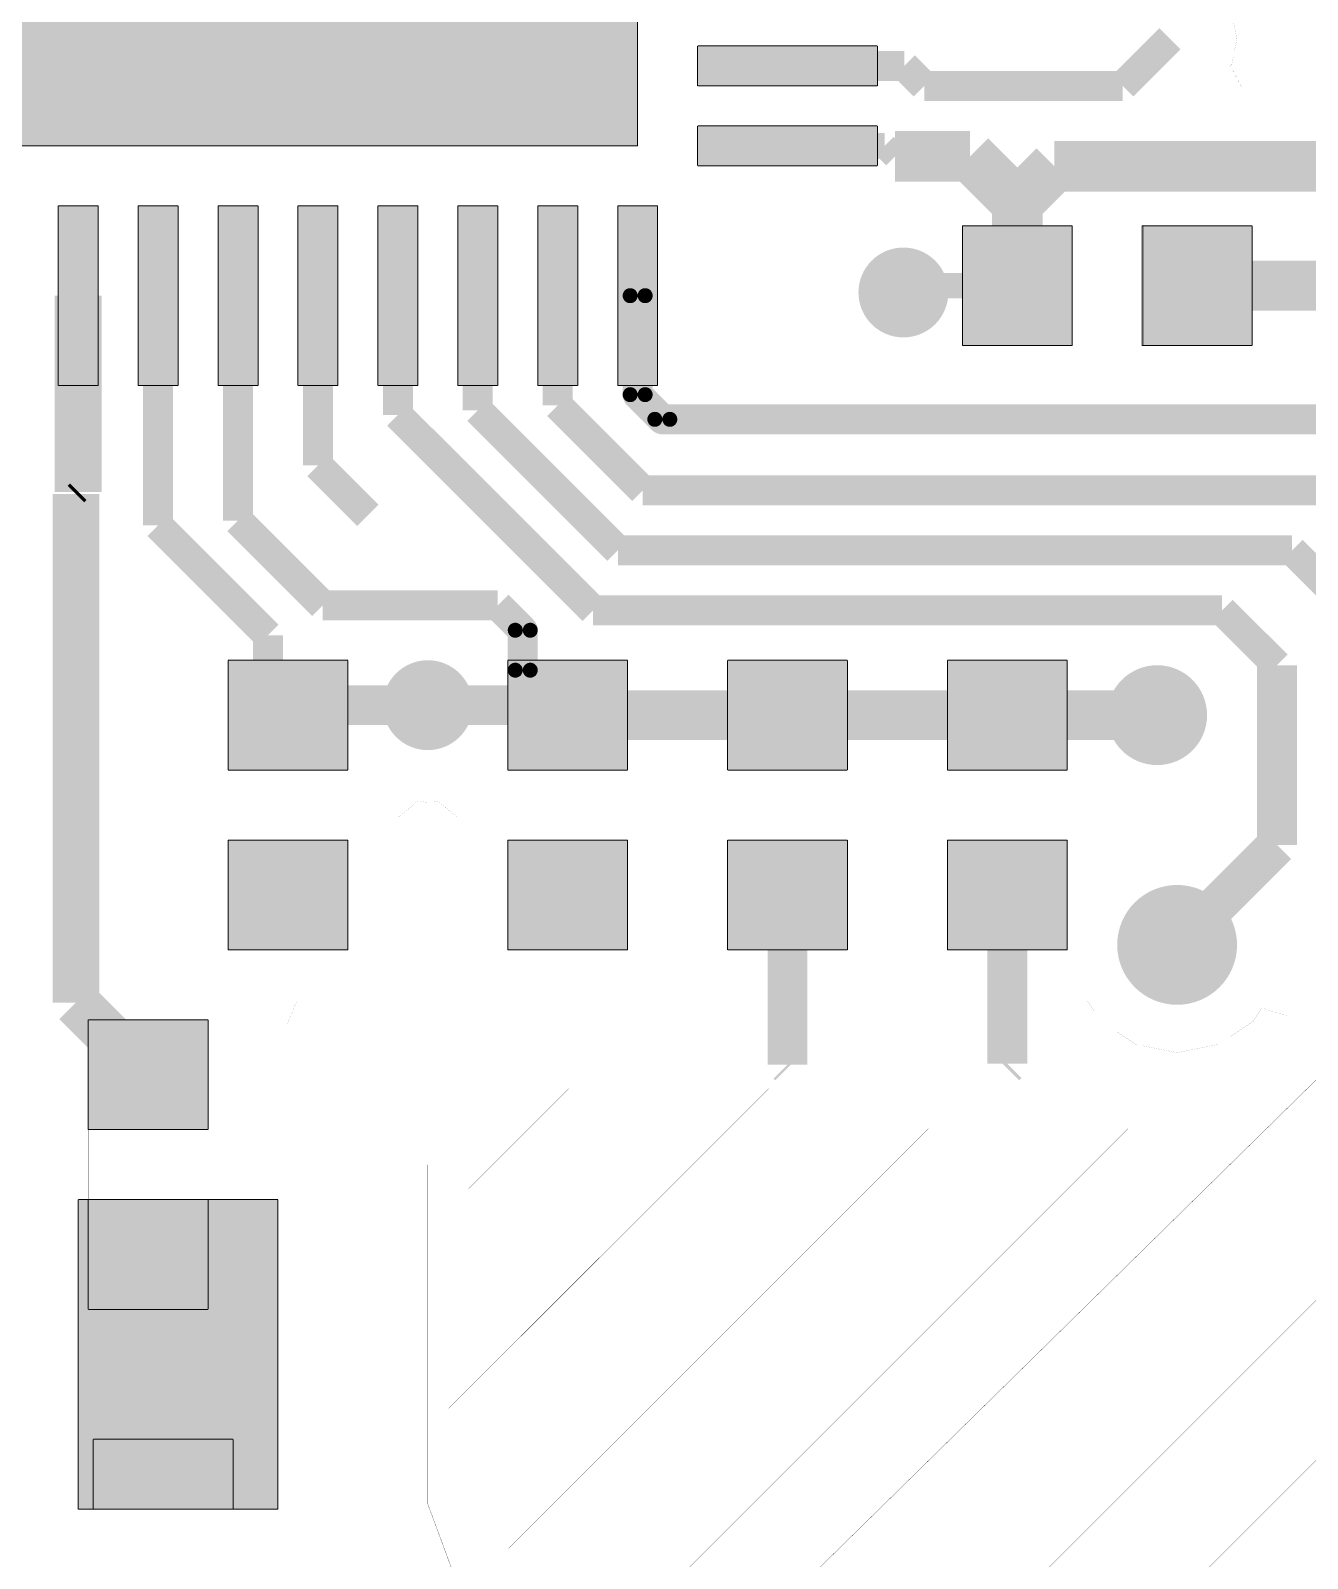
# Model space of a CAD drawing. Header units: millimetres. Extents: x 120.8 to 142.5, y 76.6 to 105.3.
# Drawn here: x 132.01 to 138.4, y 84.85 to 92.5 of the extents above; entities that cross this region are included whole.
import ezdxf

# ---------------------------------------------------------------- set-up
doc = ezdxf.new("R2010")
doc.units = ezdxf.units.MM
doc.layers.add('Mechanical4', color=56, linetype='Continuous')

msp = doc.modelspace()

# ---------------------------------------------------------------- linework, layer by layer
at = {"layer": 'Mechanical4'}
for points, const_width in [([(136.3201363, 90.62008546), (136.3201363, 97.62009178)], 0.00029972), ([(135.04512996, 91.92008539999999), (135.04512996, 96.32008676)], 0.00500126), ([(138.0185454, 92.58445542), (138.04408002, 92.45608636)], 0.00029972), ([(137.4726359, 92.22008733999999), (137.70863492, 92.45608636)], 0.1499997), ([(135.3451319, 92.42008693999999), (136.24513264, 92.42008693999999)], 0.00500126), ([(135.3451319, 92.22008733999999), (135.3451319, 92.42008693999999)], 0.00500126), ([(136.24513264, 92.22008733999999), (136.24513264, 92.42008693999999)], 0.00500126), ([(138.0185454, 92.32771475999999), (138.04408002, 92.45608636)], 0.00029972), ([(135.79513354, 92.3200846), (136.37975264, 92.3200846)], 0.1499997), ([(136.37975264, 92.3200846), (136.47975244, 92.22008733999999)], 0.1499997), ([(138.012424, 92.31855806), (138.0185454, 92.32771475999999)], 0.00029972), ([(136.47975244, 92.22008733999999), (137.4726359, 92.22008733999999)], 0.1499997), ([(138.012424, 92.31855806), (138.0722918, 92.20655167999999)], 0.00029972), ([(135.3451319, 92.22008733999999), (136.24513264, 92.22008733999999)], 0.00500126), ([(138.0722918, 92.20655167999999), (139.1434098, 92.20655167999999)], 0.00029972), ([(135.3451319, 92.02008266), (136.24513264, 92.02008266)], 0.00500126), ([(135.3451319, 91.8200856), (135.3451319, 92.02008266)], 0.00500126), ([(136.24513264, 91.8200856), (136.24513264, 92.02008266)], 0.00500126), ([(135.79513354, 91.92008539999999), (136.28195248, 91.92008539999999)], 0.127), ([(136.33395136, 91.86808651999999), (136.70913222, 91.86808651999999)], 0.254), ([(136.28195248, 91.92008539999999), (136.33395136, 91.86808651999999)], 0.127), ([(136.70913222, 91.86808651999999), (136.94513886, 91.63208241999999)], 0.254), ([(136.94513886, 91.63208241999999), (137.13114306, 91.81808661999999)], 0.254), ([(137.13114306, 91.81808661999999), (139.55013746, 91.81808661999999)], 0.254), ([(130.64513114, 91.92008539999999), (135.04512996, 91.92008539999999)], 0.00500126), ([(135.3451319, 91.8200856), (136.24513264, 91.8200856)], 0.00500126), ([(136.94513886, 91.22008426), (136.94513886, 91.63208241999999)], 0.254), ([(132.14513068, 91.62008345999999), (132.34513028, 91.62008345999999)], 0.00500126), ([(132.14513068, 90.72008525999999), (132.14513068, 91.62008345999999)], 0.00500126), ([(132.34513028, 90.72008525999999), (132.34513028, 91.62008345999999)], 0.00500126), ([(132.54512988, 91.62008345999999), (132.74512948, 91.62008345999999)], 0.00500126), ([(132.54512988, 90.72008525999999), (132.54512988, 91.62008345999999)], 0.00500126), ([(132.74512948, 90.72008525999999), (132.74512948, 91.62008345999999)], 0.00500126), ([(132.94512908, 91.62008345999999), (133.14512868, 91.62008345999999)], 0.00500126), ([(132.94512908, 90.72008525999999), (132.94512908, 91.62008345999999)], 0.00500126), ([(133.14512868, 90.72008525999999), (133.14512868, 91.62008345999999)], 0.00500126), ([(133.34512828, 91.62008345999999), (133.54512788, 91.62008345999999)], 0.00500126), ([(133.34512828, 90.72008525999999), (133.34512828, 91.62008345999999)], 0.00500126), ([(133.54512788, 90.72008525999999), (133.54512788, 91.62008345999999)], 0.00500126), ([(133.74513002, 91.62008345999999), (133.94512962, 91.62008345999999)], 0.00500126), ([(133.74513002, 90.72008525999999), (133.74513002, 91.62008345999999)], 0.00500126), ([(133.94512962, 90.72008525999999), (133.94512962, 91.62008345999999)], 0.00500126), ([(134.14512922, 91.62008345999999), (134.34513136, 91.62008345999999)], 0.00500126), ([(134.14512922, 90.72008525999999), (134.14512922, 91.62008345999999)], 0.00500126), ([(134.34513136, 90.72008525999999), (134.34513136, 91.62008345999999)], 0.00500126), ([(134.54512842, 91.62008345999999), (134.74513056, 91.62008345999999)], 0.00500126), ([(134.54512842, 90.72008525999999), (134.54512842, 91.62008345999999)], 0.00500126), ([(134.74513056, 90.72008525999999), (134.74513056, 91.62008345999999)], 0.00500126), ([(134.9451327, 91.62008345999999), (135.1451323, 91.62008345999999)], 0.00500126), ([(134.9451327, 90.72008525999999), (134.9451327, 91.62008345999999)], 0.00500126), ([(135.1451323, 90.72008525999999), (135.1451323, 91.62008345999999)], 0.00500126), ([(136.67014068, 91.52008366), (137.22013704, 91.52008366)], 0.00500126), ([(136.67014068, 90.92008485999999), (136.67014068, 91.52008366)], 0.00500126), ([(137.20513834, 90.92008485999999), (137.20513834, 91.52008366)], 0.00029972), ([(137.20513834, 91.52008366), (137.5751376, 91.52008366)], 0.00029972), ([(137.22013704, 90.92008485999999), (137.22013704, 91.52008366)], 0.00500126), ([(137.57013888, 91.52008366), (138.12013778, 91.52008366)], 0.00500126), ([(137.57013888, 90.92008485999999), (137.57013888, 91.52008366)], 0.00500126), ([(137.5751376, 90.92008485999999), (137.5751376, 91.52008366)], 0.00029972), ([(138.12013778, 90.92008485999999), (138.12013778, 91.52008366)], 0.00500126), ([(132.64512968, 90.02008665999999), (132.64512968, 91.32008406)], 0.1499997), ([(133.04512888, 91.32008406), (133.04513396, 91.32008151999999)], 0.1499997), ([(133.04513396, 90.04434366), (133.04513396, 91.32008151999999)], 0.1499997), ([(133.44512808, 90.32008859999999), (133.44512808, 91.32008406)], 0.1499997), ([(133.84513236, 91.17008435999999), (133.84513236, 91.32008406)], 0.1499997), ([(134.24513156, 91.17008435999999), (134.24513156, 91.32008406)], 0.1499997), ([(134.64513076, 91.17008435999999), (134.64513076, 91.32008406)], 0.1499997), ([(137.84513706, 91.22008426), (138.5951381, 91.22008426)], 0.2499995), ([(132.24513048, 90.18799844), (132.24513048, 91.17008435999999)], 0.2350008), ([(136.37513238, 91.18608635999999), (136.40913536, 91.22008426)], 0.127), ([(136.40913536, 91.22008426), (136.94513886, 91.22008426)], 0.127), ([(133.84513236, 90.57230043999999), (133.84513236, 91.17008435999999)], 0.1499997), ([(134.24513156, 90.9200874), (134.24513156, 91.17008435999999)], 0.1499997), ([(134.24513156, 90.59656251999999), (134.24513156, 91.17008435999999)], 0.1499997), ([(134.64513076, 90.9458303), (134.64513076, 91.17008435999999)], 0.1499997), ([(134.64513076, 90.62082459999999), (134.64513076, 91.17008435999999)], 0.1499997), ([(135.0451325, 90.6745837), (135.0451325, 91.17008435999999)], 0.1499997), ([(136.67014068, 90.92008485999999), (137.22013704, 90.92008485999999)], 0.00500126), ([(137.20513834, 90.92008485999999), (137.5751376, 90.92008485999999)], 0.00029972), ([(137.57013888, 90.92008485999999), (138.12013778, 90.92008485999999)], 0.00500126), ([(132.14513068, 90.72008525999999), (132.34513028, 90.72008525999999)], 0.00500126), ([(132.54512988, 90.72008525999999), (132.74512948, 90.72008525999999)], 0.00500126), ([(132.94512908, 90.72008525999999), (133.14512868, 90.72008525999999)], 0.00500126), ([(133.34512828, 90.72008525999999), (133.54512788, 90.72008525999999)], 0.00500126), ([(133.74513002, 90.72008525999999), (133.94512962, 90.72008525999999)], 0.00500126), ([(134.14512922, 90.72008525999999), (134.34513136, 90.72008525999999)], 0.00500126), ([(134.54512842, 90.72008525999999), (134.74513056, 90.72008525999999)], 0.00500126), ([(134.9451327, 90.72008525999999), (135.1451323, 90.72008525999999)], 0.00500126), ([(135.0451325, 90.6745837), (135.16863238, 90.55108381999999)], 0.1499997), ([(133.84513236, 90.57230043999999), (134.82234656, 89.59508369999999)], 0.1499997), ([(134.24513156, 90.59656251999999), (134.94660844, 89.89508563999999)], 0.1499997), ([(134.64513076, 90.62082459999999), (135.07087032, 90.19508504)], 0.1499997), ([(129.34512866, 90.62008546), (136.3201363, 90.62008546)], 0.00029972), ([(135.16863238, 90.55108381999999), (139.98913582, 90.55108381999999)], 0.1499997), ([(133.44512808, 90.32008859999999), (133.6951352, 90.07008402)], 0.1499997), ([(132.23405608, 88.00363908), (132.23405608, 90.17692403999999)], 0.2350008), ([(135.07087032, 90.19508504), (138.59439896, 90.19508504)], 0.1499997), ([(132.23405608, 90.17692403999999), (132.24513048, 90.18799844)], 0.1175004), ([(133.04513396, 90.04434366), (133.46939524, 89.62008492)], 0.1499997), ([(132.64512968, 90.02008665999999), (133.19513366, 89.47008267999999)], 0.1499997), ([(134.94660844, 89.89508563999999), (138.32013484, 89.89508563999999)], 0.1499997), ([(138.32013484, 89.89508563999999), (138.7451378, 89.47008267999999)], 0.1499997), ([(131.19513004, 89.82008452), (132.69513212, 89.82008452)], 0.00029972), ([(132.69513212, 89.82008452), (132.99513152, 89.52008511999999)], 0.00029972), ([(133.46939524, 89.62008492), (134.34512628, 89.62008492)], 0.1499997), ([(134.34512628, 89.62008492), (134.47013238, 89.49508136)], 0.1499997), ([(134.82234656, 89.59508369999999), (137.97013046, 89.59508369999999)], 0.1499997), ([(137.97013046, 89.59508369999999), (138.24513372, 89.32008298)], 0.1499997), ([(134.47013238, 89.29508684), (134.47013238, 89.49508136)], 0.1499997), ([(132.99513152, 87.8200809), (132.99513152, 89.52008511999999)], 0.00029972), ([(133.19513366, 89.22008063999999), (133.19513366, 89.47008267999999)], 0.1499997), ([(138.24513372, 88.42007969999999), (138.24513372, 89.32008298)], 0.1999996), ([(132.99513406, 89.34508165999999), (133.5951354, 89.34508165999999)], 0.00500126), ([(132.99513406, 88.79508276), (132.99513406, 89.34508165999999)], 0.00500126), ([(133.5951354, 88.79508276), (133.5951354, 89.34508165999999)], 0.00500126), ([(134.3000743, 81.20004334), (142.50007568, 89.40004726)], 0.00124968), ([(134.39513634, 89.34508165999999), (134.99513514, 89.34508165999999)], 0.00500126), ([(134.39513634, 88.79508276), (134.39513634, 89.34508165999999)], 0.00500126), ([(134.47013238, 89.29508684), (134.69513574, 89.07008348)], 0.1499997), ([(134.99513514, 88.79508276), (134.99513514, 89.34508165999999)], 0.00500126), ([(135.49513922, 89.34508165999999), (136.09513548, 89.34508165999999)], 0.00500126), ([(135.49513922, 88.79508276), (135.49513922, 89.34508165999999)], 0.00500126), ([(136.09513548, 88.79508276), (136.09513548, 89.34508165999999)], 0.00500126), ([(136.59513956, 89.34508165999999), (137.19513836, 89.34508165999999)], 0.00500126), ([(136.59513956, 88.79508276), (136.59513956, 89.34508165999999)], 0.00500126), ([(137.19513836, 88.79508276), (137.19513836, 89.34508165999999)], 0.00500126), ([(134.3000743, 82.00004428), (141.57507626, 89.27504877999999)], 0.00124968), ([(133.29513346, 89.07008348), (133.34513336, 89.12008338)], 0.1999996), ([(133.34513336, 89.12008338), (133.9951346, 89.12008338)], 0.1999996), ([(133.9951346, 89.12008338), (134.64513584, 89.12008338)], 0.1999996), ([(134.69513574, 89.07008348), (135.79513608, 89.07008348)], 0.2499995), ([(135.79513608, 89.07008348), (136.89513896, 89.07008348)], 0.2499995), ([(136.89513896, 89.07008348), (137.64513492, 89.07008348)], 0.2499995), ([(132.99513406, 88.44008219999999), (132.99513406, 88.81008145999999)], 0.00029972), ([(132.99513406, 88.81008145999999), (133.5951354, 88.81008145999999)], 0.00029972), ([(133.5951354, 88.44008219999999), (133.5951354, 88.81008145999999)], 0.00029972), ([(134.39513634, 88.44008219999999), (134.39513634, 88.81008145999999)], 0.00029972), ([(134.39513634, 88.81008145999999), (134.99513514, 88.81008145999999)], 0.00029972), ([(134.99513514, 88.44008219999999), (134.99513514, 88.81008145999999)], 0.00029972), ([(135.49513922, 88.44008219999999), (135.49513922, 88.81008145999999)], 0.00029972), ([(135.49513922, 88.81008145999999), (136.09513548, 88.81008145999999)], 0.00029972), ([(136.09513548, 88.44008219999999), (136.09513548, 88.81008145999999)], 0.00029972), ([(136.59513956, 88.44008219999999), (136.59513956, 88.81008145999999)], 0.00029972), ([(136.59513956, 88.81008145999999), (137.19513836, 88.81008145999999)], 0.00029972), ([(137.19513836, 88.44008219999999), (137.19513836, 88.81008145999999)], 0.00029972), ([(132.99513406, 88.79508276), (133.5951354, 88.79508276)], 0.00500126), ([(134.39513634, 88.79508276), (134.99513514, 88.79508276)], 0.00500126), ([(135.49513922, 88.79508276), (136.09513548, 88.79508276)], 0.00500126), ([(136.59513956, 88.79508276), (137.19513836, 88.79508276)], 0.00500126), ([(133.8491354, 88.56064076), (133.9473064, 88.64120956)], 0.00029972), ([(133.9473064, 88.64120956), (133.9951346, 88.63169726)], 0.00029972), ([(133.9951346, 88.63169726), (134.04296026, 88.64120956)], 0.00029972), ([(134.04296026, 88.64120956), (134.14113634, 88.56064076)], 0.00029972), ([(133.8491354, 88.54108276), (133.8491354, 88.56064076)], 0.00029972), ([(133.8491354, 88.29708274), (133.8491354, 88.54108276)], 0.00029972), ([(134.14113634, 88.54108276), (134.14113634, 88.56064076)], 0.00029972), ([(134.14113634, 88.29708274), (134.14113634, 88.54108276)], 0.00029972), ([(137.74513472, 87.9200807), (138.24513372, 88.42007969999999)], 0.1999996), ([(132.99513406, 88.44508345999999), (133.5951354, 88.44508345999999)], 0.00500126), ([(132.99513406, 87.89508456), (132.99513406, 88.44508345999999)], 0.00500126), ([(132.99513406, 88.44008219999999), (133.5951354, 88.44008219999999)], 0.00029972), ([(133.5951354, 87.89508456), (133.5951354, 88.44508345999999)], 0.00500126), ([(134.39513634, 88.44508345999999), (134.99513514, 88.44508345999999)], 0.00500126), ([(134.39513634, 87.89508456), (134.39513634, 88.44508345999999)], 0.00500126), ([(134.39513634, 88.44008219999999), (134.99513514, 88.44008219999999)], 0.00029972), ([(134.99513514, 87.89508456), (134.99513514, 88.44508345999999)], 0.00500126), ([(135.49513922, 88.44508345999999), (136.09513548, 88.44508345999999)], 0.00500126), ([(135.49513922, 87.89508456), (135.49513922, 88.44508345999999)], 0.00500126), ([(135.49513922, 88.44008219999999), (136.09513548, 88.44008219999999)], 0.00029972), ([(136.09513548, 87.89508456), (136.09513548, 88.44508345999999)], 0.00500126), ([(136.59513956, 88.44508345999999), (137.19513836, 88.44508345999999)], 0.00500126), ([(136.59513956, 87.89508456), (136.59513956, 88.44508345999999)], 0.00500126), ([(136.59513956, 88.44008219999999), (137.19513836, 88.44008219999999)], 0.00029972), ([(137.19513836, 87.89508456), (137.19513836, 88.44508345999999)], 0.00500126), ([(133.29513346, 88.04308273999999), (133.29513346, 88.29708274)], 0.00029972), ([(133.29513346, 88.29708274), (133.8491354, 88.29708274)], 0.00029972), ([(134.14113634, 88.29708274), (134.69513574, 88.29708274)], 0.00029972), ([(134.69513574, 88.17008274), (134.69513574, 88.29708274)], 0.00029972), ([(135.79513608, 87.32107504), (135.79513608, 88.17008274)], 0.1999996), ([(136.89513896, 87.32458532), (136.89513896, 88.17008274)], 0.1999996), ([(132.23405608, 87.63115316), (132.23405608, 88.00363908)], 0.2350008), ([(134.69513574, 88.17008274), (134.82213574, 88.17008274)], 0.00029972), ([(134.82213574, 87.64108456), (134.82213574, 88.17008274)], 0.00029972), ([(135.66813608, 87.64108456), (135.66813608, 88.17008274)], 0.00029972), ([(135.66813608, 88.17008274), (135.92213608, 88.17008274)], 0.00029972), ([(135.92213608, 87.64108456), (135.92213608, 88.17008274)], 0.00029972), ([(136.76813896, 87.64108456), (136.76813896, 88.17008274)], 0.00029972), ([(136.76813896, 88.17008274), (137.02213896, 88.17008274)], 0.00029972), ([(137.02213896, 87.64108456), (137.02213896, 88.17008274)], 0.00029972), ([(133.29513346, 88.04308273999999), (133.8491354, 88.04308273999999)], 0.00029972), ([(133.8491354, 87.64108456), (133.8491354, 88.04308273999999)], 0.00029972), ([(134.14113634, 88.04308273999999), (134.56813574, 88.04308273999999)], 0.00029972), ([(134.14113634, 87.64108456), (134.14113634, 88.04308273999999)], 0.00029972), ([(134.56813574, 87.64108456), (134.56813574, 88.04308273999999)], 0.00029972), ([(132.99513406, 87.89508456), (133.5951354, 87.89508456)], 0.00500126), ([(134.39513634, 87.89508456), (134.99513514, 87.89508456)], 0.00500126), ([(135.49513922, 87.89508456), (136.09513548, 87.89508456)], 0.00500126), ([(136.59513956, 87.89508456), (137.19513836, 87.89508456)], 0.00500126), ([(132.99513152, 87.8200809), (133.99512952, 86.82008289999999)], 0.00029972), ([(132.23405608, 87.63115316), (132.59512978, 87.27007692)], 0.2350008), ([(133.29146062, 87.5237518), (133.34006352, 87.64108456)], 0.00029972), ([(133.34006352, 87.64108456), (133.8491354, 87.64108456)], 0.00029972), ([(134.14113634, 87.64108456), (134.56813574, 87.64108456)], 0.00029972), ([(134.82213574, 87.64108456), (135.66813608, 87.64108456)], 0.00029972), ([(135.92213608, 87.64108456), (136.76813896, 87.64108456)], 0.00029972), ([(137.02213896, 87.64108456), (137.29533374, 87.64108456)], 0.00029972), ([(137.29533374, 87.64108456), (137.36374864, 87.53869207999999)], 0.00029972), ([(138.1265208, 87.53869207999999), (138.16960682, 87.60317252)], 0.00029972), ([(138.16960682, 87.60317252), (138.29113566, 87.56630442)], 0.00029972), ([(132.29513038, 87.54507509999999), (132.89512918, 87.54507509999999)], 0.00500126), ([(132.29513038, 86.99507874), (132.29513038, 87.54507509999999)], 0.00500126), ([(132.89512918, 86.99507874), (132.89512918, 87.54507509999999)], 0.00500126), ([(133.29146062, 87.5237518), (133.99512952, 86.82008289999999)], 0.00029972), ([(137.36374864, 87.53869207999999), (137.53872924, 87.42177588)], 0.00029972), ([(137.95154274, 87.42177588), (138.1265208, 87.53869207999999)], 0.00029972), ([(138.29113566, 87.54108221999999), (138.29113566, 87.56630442)], 0.00029972), ([(138.29113566, 87.54108221999999), (138.71813506, 87.54108221999999)], 0.00029972), ([(134.32507044, 83.20004696), (138.63757388, 87.43754928)], 0.00124968), ([(135.79513608, 87.32107504), (135.80363238, 87.31258127999999)], 0.1999996), ([(136.88313492, 87.31258127999999), (136.89513896, 87.32458532)], 0.1999996), ([(137.53872924, 87.42177588), (137.74513472, 87.38071932)], 0.00029972), ([(137.74513472, 87.38071932), (137.95154274, 87.42177588)], 0.00029972), ([(134.10007216, 85.6000447), (135.70007404, 87.20004911999999)], 0.00124968), ([(134.2000745, 86.70004503999999), (134.7000735, 87.20004911999999)], 0.00124968), ([(132.29513038, 86.99507874), (132.89512918, 86.99507874)], 0.00500126), ([(132.29513038, 86.64007817999999), (132.29513038, 87.01007998)], 0.00029972), ([(132.29513038, 87.01007998), (132.89512918, 87.01007998)], 0.00029972), ([(132.89512918, 86.64007817999999), (132.89512918, 87.01007998)], 0.00029972), ([(134.40007156, 83.90004556), (137.50007298, 87.00004698)], 0.00124968), ([(134.40007156, 84.9000461), (136.50007244, 87.00004698)], 0.00124968), ([(133.99512952, 85.12007867999999), (133.99512952, 86.82008289999999)], 0.00029972), ([(133.99512952, 85.12007867999999), (133.99512952, 86.82008289999999)], 0.00029972), ([(132.24513302, 86.64508452), (133.24513102, 86.64508452)], 0.00500126), ([(132.24513302, 85.09508507999999), (132.24513302, 86.64508452)], 0.00500126), ([(132.29513038, 86.64507689999999), (132.89512918, 86.64507689999999)], 0.00500126), ([(132.29513038, 86.09508054), (132.29513038, 86.64507689999999)], 0.00500126), ([(132.29513038, 86.64007817999999), (132.89512918, 86.64007817999999)], 0.00029972), ([(132.89512918, 86.09508054), (132.89512918, 86.64507689999999)], 0.00500126), ([(133.24513102, 85.09508507999999), (133.24513102, 86.64508452)], 0.00500126), ([(132.29513038, 86.09508054), (132.89512918, 86.09508054)], 0.00500126), ([(132.3201316, 85.44507929999999), (133.0201302, 85.44507929999999)], 0.00500126), ([(132.3201316, 85.09508253999999), (132.3201316, 85.44507929999999)], 0.00500126), ([(133.0201302, 85.09508253999999), (133.0201302, 85.44507929999999)], 0.00500126), ([(132.24513302, 85.09508507999999), (133.24513102, 85.09508507999999)], 0.00500126), ([(132.3201316, 85.09508253999999), (133.0201302, 85.09508253999999)], 0.00500126), ([(133.99512952, 85.12007867999999), (134.26407234, 84.39368947999999)], 0.00124968)]:
    msp.add_lwpolyline(points, dxfattribs=dict(at, const_width=const_width))
for points, const_width in [([(138.0439327, 92.45608636, -0.9999999999992556), (138.04422734, 92.45608636)], 0.00029972), ([(138.0439327, 92.45608636, -0.9999999999992556), (138.04422734, 92.45608636)], 0.00029972), ([(138.04422734, 92.45608636, -0.9999999999992556), (138.0439327, 92.45608636)], 0.00029972), ([(138.04422734, 92.45608636, -0.9999999999992556), (138.0439327, 92.45608636)], 0.00029972), ([(136.26263832, 91.18608635999999, -0.9999999999992556), (136.48763152, 91.18608635999999)], 0.22499828), ([(137.72013858, 91.22008426, -0.9999999999992556), (137.97013554, 91.22008426)], 0.2499995), ([(137.72013858, 91.22008426, -0.9999999999992556), (137.97013554, 91.22008426)], 0.2499995), ([(137.97013554, 91.22008426, -0.9999999999992556), (137.72013858, 91.22008426)], 0.2499995), ([(137.97013554, 91.22008426, -0.9999999999992556), (137.72013858, 91.22008426)], 0.2499995), ([(136.48763152, 91.18608635999999, -0.9999999999992556), (136.26263832, 91.18608635999999)], 0.22499828), ([(135.00763702, 91.17008435999999, -0.9999999999992556), (135.08262798, 91.17008435999999)], 0.07499349999999999), ([(135.00763702, 91.17008435999999, -0.9999999999992556), (135.08262798, 91.17008435999999)], 0.07499349999999999), ([(135.08262798, 91.17008435999999, -0.9999999999992556), (135.00763702, 91.17008435999999)], 0.07499349999999999), ([(135.08262798, 91.17008435999999, -0.9999999999992556), (135.00763702, 91.17008435999999)], 0.07499349999999999), ([(135.00763702, 90.6745837, -0.9999999999992556), (135.08262798, 90.6745837)], 0.07499349999999999), ([(135.00763702, 90.6745837, -0.9999999999992556), (135.08262798, 90.6745837)], 0.07499349999999999), ([(135.00763702, 90.6745837, -0.9999999999992556), (135.08262798, 90.6745837)], 0.07499349999999999), ([(135.00763702, 90.6745837, -0.9999999999992556), (135.08262798, 90.6745837)], 0.07499349999999999), ([(135.08262798, 90.6745837, -0.9999999999992556), (135.00763702, 90.6745837)], 0.07499349999999999), ([(135.08262798, 90.6745837, -0.9999999999992556), (135.00763702, 90.6745837)], 0.07499349999999999), ([(135.08262798, 90.6745837, -0.9999999999992556), (135.00763702, 90.6745837)], 0.07499349999999999), ([(135.08262798, 90.6745837, -0.9999999999992556), (135.00763702, 90.6745837)], 0.07499349999999999), ([(135.1311369, 90.55108381999999, -0.9999999999992556), (135.20612786, 90.55108381999999)], 0.07499349999999999), ([(135.1311369, 90.55108381999999, -0.9999999999992556), (135.20612786, 90.55108381999999)], 0.07499349999999999), ([(135.1311369, 90.55108381999999, -0.9999999999992556), (135.20612786, 90.55108381999999)], 0.07499349999999999), ([(135.1311369, 90.55108381999999, -0.9999999999992556), (135.20612786, 90.55108381999999)], 0.07499349999999999), ([(135.20612786, 90.55108381999999, -0.9999999999992556), (135.1311369, 90.55108381999999)], 0.07499349999999999), ([(135.20612786, 90.55108381999999, -0.9999999999992556), (135.1311369, 90.55108381999999)], 0.07499349999999999), ([(135.20612786, 90.55108381999999, -0.9999999999992556), (135.1311369, 90.55108381999999)], 0.07499349999999999), ([(135.20612786, 90.55108381999999, -0.9999999999992556), (135.1311369, 90.55108381999999)], 0.07499349999999999), ([(134.43263436, 89.49508136, -0.9999999999992556), (134.5076304, 89.49508136)], 0.07499858), ([(134.43263436, 89.49508136, -0.9999999999992556), (134.5076304, 89.49508136)], 0.07499858), ([(134.5076304, 89.49508136, -0.9999999999992556), (134.43263436, 89.49508136)], 0.07499858), ([(134.5076304, 89.49508136, -0.9999999999992556), (134.43263436, 89.49508136)], 0.07499858), ([(133.88263546, 89.12008338, -0.9999999999992556), (134.10762866, 89.12008338)], 0.22499828), ([(134.43263436, 89.29508684, -0.9999999999992556), (134.5076304, 89.29508684)], 0.07499858), ([(134.43263436, 89.29508684, -0.9999999999992556), (134.5076304, 89.29508684)], 0.07499858), ([(134.5076304, 89.29508684, -0.9999999999992556), (134.43263436, 89.29508684)], 0.07499858), ([(134.5076304, 89.29508684, -0.9999999999992556), (134.43263436, 89.29508684)], 0.07499858), ([(134.57013726, 89.07008348, -0.9999999999992556), (134.82013422, 89.07008348)], 0.2499995), ([(134.57013726, 89.07008348, -0.9999999999992556), (134.82013422, 89.07008348)], 0.2499995), ([(135.6701376, 89.07008348, -0.9999999999992556), (135.92013456, 89.07008348)], 0.2499995), ([(135.6701376, 89.07008348, -0.9999999999992556), (135.92013456, 89.07008348)], 0.2499995), ([(135.67014014, 89.07008348, -0.9999999999992556), (135.92013202, 89.07008348)], 0.2499995), ([(135.67014014, 89.07008348, -0.9999999999992556), (135.92013202, 89.07008348)], 0.2499995), ([(136.77014048, 89.07008348, -0.9999999999992556), (137.02013744, 89.07008348)], 0.2499995), ([(136.77014048, 89.07008348, -0.9999999999992556), (137.02013744, 89.07008348)], 0.2499995), ([(136.77014048, 89.07008348, -0.9999999999992556), (137.02013744, 89.07008348)], 0.2499995), ([(136.77014048, 89.07008348, -0.9999999999992556), (137.02013744, 89.07008348)], 0.2499995), ([(137.52013644, 89.07008348, -0.9999999999992556), (137.7701334, 89.07008348)], 0.2499995), ([(137.52013644, 89.07008348, -0.9999999999992556), (137.7701334, 89.07008348)], 0.2499995), ([(134.10762866, 89.12008338, -0.9999999999992556), (133.88263546, 89.12008338)], 0.22499828), ([(134.82013422, 89.07008348, -0.9999999999992556), (134.57013726, 89.07008348)], 0.2499995), ([(134.82013422, 89.07008348, -0.9999999999992556), (134.57013726, 89.07008348)], 0.2499995), ([(135.92013456, 89.07008348, -0.9999999999992556), (135.6701376, 89.07008348)], 0.2499995), ([(135.92013456, 89.07008348, -0.9999999999992556), (135.6701376, 89.07008348)], 0.2499995), ([(135.92013202, 89.07008348, -0.9999999999992556), (135.67014014, 89.07008348)], 0.2499995), ([(135.92013202, 89.07008348, -0.9999999999992556), (135.67014014, 89.07008348)], 0.2499995), ([(137.02013744, 89.07008348, -0.9999999999992556), (136.77014048, 89.07008348)], 0.2499995), ([(137.02013744, 89.07008348, -0.9999999999992556), (136.77014048, 89.07008348)], 0.2499995), ([(137.02013744, 89.07008348, -0.9999999999992556), (136.77014048, 89.07008348)], 0.2499995), ([(137.02013744, 89.07008348, -0.9999999999992556), (136.77014048, 89.07008348)], 0.2499995), ([(137.7701334, 89.07008348, -0.9999999999992556), (137.52013644, 89.07008348)], 0.2499995), ([(137.7701334, 89.07008348, -0.9999999999992556), (137.52013644, 89.07008348)], 0.2499995), ([(137.59513756, 87.9200807, -0.9999999999992556), (137.89513188, 87.9200807)], 0.2999994), ([(137.89513188, 87.9200807, -0.9999999999992556), (137.59513756, 87.9200807)], 0.2999994), ([(133.33991874, 87.64108456, -0.9999999999992556), (133.34021338, 87.64108456)], 0.00029972), ([(133.33991874, 87.64108456, -0.9999999999992556), (133.34021338, 87.64108456)], 0.00029972), ([(133.34021338, 87.64108456, -0.9999999999992556), (133.33991874, 87.64108456)], 0.00029972), ([(133.34021338, 87.64108456, -0.9999999999992556), (133.33991874, 87.64108456)], 0.00029972), ([(133.9949822, 86.82008289999999, -0.9999999999992556), (133.99527684, 86.82008289999999)], 0.00029972), ([(133.9949822, 86.82008289999999, -0.9999999999992556), (133.99527684, 86.82008289999999)], 0.00029972), ([(133.9949822, 86.82008289999999, -0.9999999999992556), (133.99527684, 86.82008289999999)], 0.00029972), ([(133.9949822, 86.82008289999999, -0.9999999999992556), (133.99527684, 86.82008289999999)], 0.00029972), ([(133.99527684, 86.82008289999999, -0.9999999999992556), (133.9949822, 86.82008289999999)], 0.00029972), ([(133.99527684, 86.82008289999999, -0.9999999999992556), (133.9949822, 86.82008289999999)], 0.00029972), ([(133.99527684, 86.82008289999999, -0.9999999999992556), (133.9949822, 86.82008289999999)], 0.00029972), ([(133.99527684, 86.82008289999999, -0.9999999999992556), (133.9949822, 86.82008289999999)], 0.00029972), ([(133.9949822, 85.12007867999999, -0.9999999999992556), (133.99527684, 85.12007867999999)], 0.00029972), ([(133.9949822, 85.12007867999999, -0.9999999999992556), (133.99527684, 85.12007867999999)], 0.00029972), ([(133.99527684, 85.12007867999999, -0.9999999999992556), (133.9949822, 85.12007867999999)], 0.00029972), ([(133.99527684, 85.12007867999999, -0.9999999999992556), (133.9949822, 85.12007867999999)], 0.00029972)]:
    msp.add_lwpolyline(points, format="xyb", dxfattribs=dict(at, const_width=const_width))
for points, const_width in [([(138.04385904, 92.45608636, 1), (138.04400636, 92.45608636, 1)], 0.00014986), ([(138.04385904, 92.45608636, 1), (138.04400636, 92.45608636, 1)], 0.00014986), ([(138.04385904, 92.45608636, 1), (138.04400636, 92.45608636, 1)], 0.00014986), ([(138.04385904, 92.45608636, 1), (138.04400636, 92.45608636, 1)], 0.00014986), ([(138.04415368, 92.45608636, 1), (138.044301, 92.45608636, 1)], 0.00014986), ([(138.04415368, 92.45608636, 1), (138.044301, 92.45608636, 1)], 0.00014986), ([(138.04415368, 92.45608636, 1), (138.044301, 92.45608636, 1)], 0.00014986), ([(138.04415368, 92.45608636, 1), (138.044301, 92.45608636, 1)], 0.00014986), ([(137.65763934, 91.22008426, 1), (137.78263782, 91.22008426, 1)], 0.12499848), ([(137.65763934, 91.22008426, 1), (137.78263782, 91.22008426, 1)], 0.12499848), ([(137.65763934, 91.22008426, 1), (137.78263782, 91.22008426, 1)], 0.12499848), ([(137.65763934, 91.22008426, 1), (137.78263782, 91.22008426, 1)], 0.12499848), ([(137.9076363, 91.22008426, 1), (138.03263478, 91.22008426, 1)], 0.12499848), ([(137.9076363, 91.22008426, 1), (138.03263478, 91.22008426, 1)], 0.12499848), ([(137.9076363, 91.22008426, 1), (138.03263478, 91.22008426, 1)], 0.12499848), ([(137.9076363, 91.22008426, 1), (138.03263478, 91.22008426, 1)], 0.12499848), ([(136.20639002, 91.18608635999999, 1), (136.31888662, 91.18608635999999, 1)], 0.11249914), ([(136.20639002, 91.18608635999999, 1), (136.31888662, 91.18608635999999, 1)], 0.11249914), ([(136.43138322, 91.18608635999999, 1), (136.54387982, 91.18608635999999, 1)], 0.11249914), ([(136.43138322, 91.18608635999999, 1), (136.54387982, 91.18608635999999, 1)], 0.11249914), ([(134.98888928, 91.17008435999999, 1), (135.02638476, 91.17008435999999, 1)], 0.03749548), ([(134.98888928, 91.17008435999999, 1), (135.02638476, 91.17008435999999, 1)], 0.03749548), ([(134.98888928, 91.17008435999999, 1), (135.02638476, 91.17008435999999, 1)], 0.03749548), ([(134.98888928, 91.17008435999999, 1), (135.02638476, 91.17008435999999, 1)], 0.03749548), ([(135.06388024, 91.17008435999999, 1), (135.10137572, 91.17008435999999, 1)], 0.03749548), ([(135.06388024, 91.17008435999999, 1), (135.10137572, 91.17008435999999, 1)], 0.03749548), ([(135.06388024, 91.17008435999999, 1), (135.10137572, 91.17008435999999, 1)], 0.03749548), ([(135.06388024, 91.17008435999999, 1), (135.10137572, 91.17008435999999, 1)], 0.03749548), ([(134.98888928, 90.6745837, 1), (135.02638476, 90.6745837, 1)], 0.03749548), ([(134.98888928, 90.6745837, 1), (135.02638476, 90.6745837, 1)], 0.03749548), ([(134.98888928, 90.6745837, 1), (135.02638476, 90.6745837, 1)], 0.03749548), ([(134.98888928, 90.6745837, 1), (135.02638476, 90.6745837, 1)], 0.03749548), ([(134.98888928, 90.6745837, 1), (135.02638476, 90.6745837, 1)], 0.03749548), ([(134.98888928, 90.6745837, 1), (135.02638476, 90.6745837, 1)], 0.03749548), ([(134.98888928, 90.6745837, 1), (135.02638476, 90.6745837, 1)], 0.03749548), ([(134.98888928, 90.6745837, 1), (135.02638476, 90.6745837, 1)], 0.03749548), ([(135.06388024, 90.6745837, 1), (135.10137572, 90.6745837, 1)], 0.03749548), ([(135.06388024, 90.6745837, 1), (135.10137572, 90.6745837, 1)], 0.03749548), ([(135.06388024, 90.6745837, 1), (135.10137572, 90.6745837, 1)], 0.03749548), ([(135.06388024, 90.6745837, 1), (135.10137572, 90.6745837, 1)], 0.03749548), ([(135.06388024, 90.6745837, 1), (135.10137572, 90.6745837, 1)], 0.03749548), ([(135.06388024, 90.6745837, 1), (135.10137572, 90.6745837, 1)], 0.03749548), ([(135.06388024, 90.6745837, 1), (135.10137572, 90.6745837, 1)], 0.03749548), ([(135.06388024, 90.6745837, 1), (135.10137572, 90.6745837, 1)], 0.03749548), ([(135.11238916, 90.55108381999999, 1), (135.14988464, 90.55108381999999, 1)], 0.03749548), ([(135.11238916, 90.55108381999999, 1), (135.14988464, 90.55108381999999, 1)], 0.03749548), ([(135.11238916, 90.55108381999999, 1), (135.14988464, 90.55108381999999, 1)], 0.03749548), ([(135.11238916, 90.55108381999999, 1), (135.14988464, 90.55108381999999, 1)], 0.03749548), ([(135.11238916, 90.55108381999999, 1), (135.14988464, 90.55108381999999, 1)], 0.03749548), ([(135.11238916, 90.55108381999999, 1), (135.14988464, 90.55108381999999, 1)], 0.03749548), ([(135.11238916, 90.55108381999999, 1), (135.14988464, 90.55108381999999, 1)], 0.03749548), ([(135.11238916, 90.55108381999999, 1), (135.14988464, 90.55108381999999, 1)], 0.03749548), ([(135.18738012, 90.55108381999999, 1), (135.2248756, 90.55108381999999, 1)], 0.03749548), ([(135.18738012, 90.55108381999999, 1), (135.2248756, 90.55108381999999, 1)], 0.03749548), ([(135.18738012, 90.55108381999999, 1), (135.2248756, 90.55108381999999, 1)], 0.03749548), ([(135.18738012, 90.55108381999999, 1), (135.2248756, 90.55108381999999, 1)], 0.03749548), ([(135.18738012, 90.55108381999999, 1), (135.2248756, 90.55108381999999, 1)], 0.03749548), ([(135.18738012, 90.55108381999999, 1), (135.2248756, 90.55108381999999, 1)], 0.03749548), ([(135.18738012, 90.55108381999999, 1), (135.2248756, 90.55108381999999, 1)], 0.03749548), ([(135.18738012, 90.55108381999999, 1), (135.2248756, 90.55108381999999, 1)], 0.03749548), ([(134.41388408, 89.49508136, 1), (134.45138464, 89.49508136, 1)], 0.03749802), ([(134.41388408, 89.49508136, 1), (134.45138464, 89.49508136, 1)], 0.03749802), ([(134.41388408, 89.49508136, 1), (134.45138464, 89.49508136, 1)], 0.03749802), ([(134.41388408, 89.49508136, 1), (134.45138464, 89.49508136, 1)], 0.03749802), ([(134.48888012, 89.49508136, 1), (134.52638068, 89.49508136, 1)], 0.03749802), ([(134.48888012, 89.49508136, 1), (134.52638068, 89.49508136, 1)], 0.03749802), ([(134.48888012, 89.49508136, 1), (134.52638068, 89.49508136, 1)], 0.03749802), ([(134.48888012, 89.49508136, 1), (134.52638068, 89.49508136, 1)], 0.03749802), ([(134.41388408, 89.29508684, 1), (134.45138464, 89.29508684, 1)], 0.03749802), ([(134.41388408, 89.29508684, 1), (134.45138464, 89.29508684, 1)], 0.03749802), ([(134.41388408, 89.29508684, 1), (134.45138464, 89.29508684, 1)], 0.03749802), ([(134.41388408, 89.29508684, 1), (134.45138464, 89.29508684, 1)], 0.03749802), ([(134.48888012, 89.29508684, 1), (134.52638068, 89.29508684, 1)], 0.03749802), ([(134.48888012, 89.29508684, 1), (134.52638068, 89.29508684, 1)], 0.03749802), ([(134.48888012, 89.29508684, 1), (134.52638068, 89.29508684, 1)], 0.03749802), ([(134.48888012, 89.29508684, 1), (134.52638068, 89.29508684, 1)], 0.03749802), ([(133.82638716, 89.12008338, 1), (133.93888376, 89.12008338, 1)], 0.11249914), ([(133.82638716, 89.12008338, 1), (133.93888376, 89.12008338, 1)], 0.11249914), ([(134.05138036, 89.12008338, 1), (134.16387696, 89.12008338, 1)], 0.11249914), ([(134.05138036, 89.12008338, 1), (134.16387696, 89.12008338, 1)], 0.11249914), ([(134.50763802, 89.07008348, 1), (134.6326365, 89.07008348, 1)], 0.12499848), ([(134.50763802, 89.07008348, 1), (134.6326365, 89.07008348, 1)], 0.12499848), ([(134.50763802, 89.07008348, 1), (134.6326365, 89.07008348, 1)], 0.12499848), ([(134.50763802, 89.07008348, 1), (134.6326365, 89.07008348, 1)], 0.12499848), ([(134.75763498, 89.07008348, 1), (134.88263346, 89.07008348, 1)], 0.12499848), ([(134.75763498, 89.07008348, 1), (134.88263346, 89.07008348, 1)], 0.12499848), ([(134.75763498, 89.07008348, 1), (134.88263346, 89.07008348, 1)], 0.12499848), ([(134.75763498, 89.07008348, 1), (134.88263346, 89.07008348, 1)], 0.12499848), ([(135.60763836, 89.07008348, 1), (135.73263684, 89.07008348, 1)], 0.12499848), ([(135.60763836, 89.07008348, 1), (135.73263684, 89.07008348, 1)], 0.12499848), ([(135.60763836, 89.07008348, 1), (135.73263684, 89.07008348, 1)], 0.12499848), ([(135.60763836, 89.07008348, 1), (135.73263684, 89.07008348, 1)], 0.12499848), ([(135.6076409, 89.07008348, 1), (135.73263938, 89.07008348, 1)], 0.12499848), ([(135.6076409, 89.07008348, 1), (135.73263938, 89.07008348, 1)], 0.12499848), ([(135.6076409, 89.07008348, 1), (135.73263938, 89.07008348, 1)], 0.12499848), ([(135.6076409, 89.07008348, 1), (135.73263938, 89.07008348, 1)], 0.12499848), ([(135.85763278, 89.07008348, 1), (135.98263126, 89.07008348, 1)], 0.12499848), ([(135.85763278, 89.07008348, 1), (135.98263126, 89.07008348, 1)], 0.12499848), ([(135.85763278, 89.07008348, 1), (135.98263126, 89.07008348, 1)], 0.12499848), ([(135.85763278, 89.07008348, 1), (135.98263126, 89.07008348, 1)], 0.12499848), ([(135.85763532, 89.07008348, 1), (135.9826338, 89.07008348, 1)], 0.12499848), ([(135.85763532, 89.07008348, 1), (135.9826338, 89.07008348, 1)], 0.12499848), ([(135.85763532, 89.07008348, 1), (135.9826338, 89.07008348, 1)], 0.12499848), ([(135.85763532, 89.07008348, 1), (135.9826338, 89.07008348, 1)], 0.12499848), ([(136.70764124, 89.07008348, 1), (136.83263972, 89.07008348, 1)], 0.12499848), ([(136.70764124, 89.07008348, 1), (136.83263972, 89.07008348, 1)], 0.12499848), ([(136.70764124, 89.07008348, 1), (136.83263972, 89.07008348, 1)], 0.12499848), ([(136.70764124, 89.07008348, 1), (136.83263972, 89.07008348, 1)], 0.12499848), ([(136.70764124, 89.07008348, 1), (136.83263972, 89.07008348, 1)], 0.12499848), ([(136.70764124, 89.07008348, 1), (136.83263972, 89.07008348, 1)], 0.12499848), ([(136.70764124, 89.07008348, 1), (136.83263972, 89.07008348, 1)], 0.12499848), ([(136.70764124, 89.07008348, 1), (136.83263972, 89.07008348, 1)], 0.12499848), ([(136.9576382, 89.07008348, 1), (137.08263668, 89.07008348, 1)], 0.12499848), ([(136.9576382, 89.07008348, 1), (137.08263668, 89.07008348, 1)], 0.12499848), ([(136.9576382, 89.07008348, 1), (137.08263668, 89.07008348, 1)], 0.12499848), ([(136.9576382, 89.07008348, 1), (137.08263668, 89.07008348, 1)], 0.12499848), ([(136.9576382, 89.07008348, 1), (137.08263668, 89.07008348, 1)], 0.12499848), ([(136.9576382, 89.07008348, 1), (137.08263668, 89.07008348, 1)], 0.12499848), ([(136.9576382, 89.07008348, 1), (137.08263668, 89.07008348, 1)], 0.12499848), ([(136.9576382, 89.07008348, 1), (137.08263668, 89.07008348, 1)], 0.12499848), ([(137.4576372, 89.07008348, 1), (137.58263568, 89.07008348, 1)], 0.12499848), ([(137.4576372, 89.07008348, 1), (137.58263568, 89.07008348, 1)], 0.12499848), ([(137.4576372, 89.07008348, 1), (137.58263568, 89.07008348, 1)], 0.12499848), ([(137.4576372, 89.07008348, 1), (137.58263568, 89.07008348, 1)], 0.12499848), ([(137.70763416, 89.07008348, 1), (137.83263264, 89.07008348, 1)], 0.12499848), ([(137.70763416, 89.07008348, 1), (137.83263264, 89.07008348, 1)], 0.12499848), ([(137.70763416, 89.07008348, 1), (137.83263264, 89.07008348, 1)], 0.12499848), ([(137.70763416, 89.07008348, 1), (137.83263264, 89.07008348, 1)], 0.12499848), ([(137.52013898, 87.9200807, 1), (137.67013614, 87.9200807, 1)], 0.1499997), ([(137.52013898, 87.9200807, 1), (137.67013614, 87.9200807, 1)], 0.1499997), ([(137.8201333, 87.9200807, 1), (137.97013046, 87.9200807, 1)], 0.1499997), ([(137.8201333, 87.9200807, 1), (137.97013046, 87.9200807, 1)], 0.1499997), ([(133.33984508, 87.64108456, 1), (133.3399924, 87.64108456, 1)], 0.00014986), ([(133.33984508, 87.64108456, 1), (133.3399924, 87.64108456, 1)], 0.00014986), ([(133.33984508, 87.64108456, 1), (133.3399924, 87.64108456, 1)], 0.00014986), ([(133.33984508, 87.64108456, 1), (133.3399924, 87.64108456, 1)], 0.00014986), ([(133.34013972, 87.64108456, 1), (133.34028704, 87.64108456, 1)], 0.00014986), ([(133.34013972, 87.64108456, 1), (133.34028704, 87.64108456, 1)], 0.00014986), ([(133.34013972, 87.64108456, 1), (133.34028704, 87.64108456, 1)], 0.00014986), ([(133.34013972, 87.64108456, 1), (133.34028704, 87.64108456, 1)], 0.00014986), ([(133.99490854, 86.82008289999999, 1), (133.99505586, 86.82008289999999, 1)], 0.00014986), ([(133.99490854, 86.82008289999999, 1), (133.99505586, 86.82008289999999, 1)], 0.00014986), ([(133.99490854, 86.82008289999999, 1), (133.99505586, 86.82008289999999, 1)], 0.00014986), ([(133.99490854, 86.82008289999999, 1), (133.99505586, 86.82008289999999, 1)], 0.00014986), ([(133.99490854, 86.82008289999999, 1), (133.99505586, 86.82008289999999, 1)], 0.00014986), ([(133.99490854, 86.82008289999999, 1), (133.99505586, 86.82008289999999, 1)], 0.00014986), ([(133.99490854, 86.82008289999999, 1), (133.99505586, 86.82008289999999, 1)], 0.00014986), ([(133.99490854, 86.82008289999999, 1), (133.99505586, 86.82008289999999, 1)], 0.00014986), ([(133.99520318, 86.82008289999999, 1), (133.9953505, 86.82008289999999, 1)], 0.00014986), ([(133.99520318, 86.82008289999999, 1), (133.9953505, 86.82008289999999, 1)], 0.00014986), ([(133.99520318, 86.82008289999999, 1), (133.9953505, 86.82008289999999, 1)], 0.00014986), ([(133.99520318, 86.82008289999999, 1), (133.9953505, 86.82008289999999, 1)], 0.00014986), ([(133.99520318, 86.82008289999999, 1), (133.9953505, 86.82008289999999, 1)], 0.00014986), ([(133.99520318, 86.82008289999999, 1), (133.9953505, 86.82008289999999, 1)], 0.00014986), ([(133.99520318, 86.82008289999999, 1), (133.9953505, 86.82008289999999, 1)], 0.00014986), ([(133.99520318, 86.82008289999999, 1), (133.9953505, 86.82008289999999, 1)], 0.00014986), ([(133.99490854, 85.12007867999999, 1), (133.99505586, 85.12007867999999, 1)], 0.00014986), ([(133.99490854, 85.12007867999999, 1), (133.99505586, 85.12007867999999, 1)], 0.00014986), ([(133.99490854, 85.12007867999999, 1), (133.99505586, 85.12007867999999, 1)], 0.00014986), ([(133.99490854, 85.12007867999999, 1), (133.99505586, 85.12007867999999, 1)], 0.00014986), ([(133.99520318, 85.12007867999999, 1), (133.9953505, 85.12007867999999, 1)], 0.00014986), ([(133.99520318, 85.12007867999999, 1), (133.9953505, 85.12007867999999, 1)], 0.00014986), ([(133.99520318, 85.12007867999999, 1), (133.9953505, 85.12007867999999, 1)], 0.00014986), ([(133.99520318, 85.12007867999999, 1), (133.9953505, 85.12007867999999, 1)], 0.00014986)]:
    msp.add_lwpolyline(points, format="xyb", close=True, dxfattribs=dict(at, const_width=const_width))
for points in [[(130.64513114, 91.92008539999999), (135.04512742, 91.92008539999999), (130.64513114, 96.32008676), (135.04512742, 96.32008676)], [(135.3451319, 92.22008733999999), (136.2451301, 92.22008733999999), (135.3451319, 92.42008693999999), (136.2451301, 92.42008693999999)], [(135.3451319, 91.8200856), (136.2451301, 91.8200856), (135.3451319, 92.0200852), (136.2451301, 92.0200852)], [(132.14513068, 91.62008345999999), (132.14513068, 90.72008525999999), (132.34513028, 91.62008345999999), (132.34513028, 90.72008525999999)], [(132.5451375, 91.62009108), (132.5451375, 90.72009288), (132.7451371, 91.62009108), (132.7451371, 90.72009288)], [(132.9451367, 91.62009108), (132.9451367, 90.72009288), (133.1451363, 91.62009108), (133.1451363, 90.72009288)], [(133.3451359, 91.62009108), (133.3451359, 90.72009288), (133.5451355, 91.62009108), (133.5451355, 90.72009288)], [(133.74513764, 91.62009108), (133.74513764, 90.72009288), (133.94513724, 91.62009108), (133.94513724, 90.72009288)], [(134.14513684, 91.62009108), (134.14513684, 90.72009288), (134.34513644, 91.62009108), (134.34513644, 90.72009288)], [(134.54513604, 91.62009108), (134.54513604, 90.72009288), (134.74513564, 91.62009108), (134.74513564, 90.72009288)], [(134.94514032, 91.62009108), (134.94514032, 90.72009288), (135.14513992, 91.62009108), (135.14513992, 90.72009288)], [(136.67014068, 90.92008485999999), (137.22013704, 90.92008485999999), (136.67014068, 91.52008366), (137.22013704, 91.52008366)], [(137.5751376, 90.92008485999999), (138.12013524, 90.92008485999999), (137.5751376, 91.52008366), (138.12013524, 91.52008366)], [(132.99513406, 88.79508276), (133.59513286, 88.79508276), (132.99513406, 89.34507912), (133.59513286, 89.34507912)], [(134.39513634, 88.79508276), (134.99513514, 88.79508276), (134.39513634, 89.34507912), (134.99513514, 89.34507912)], [(135.49513922, 88.79508276), (136.09513294, 88.79508276), (135.49513922, 89.34507912), (136.09513294, 89.34507912)], [(136.59513956, 88.79508276), (137.19513836, 88.79508276), (136.59513956, 89.34507912), (137.19513836, 89.34507912)], [(132.99513406, 87.89508456), (133.59513286, 87.89508456), (132.99513406, 88.44508092), (133.59513286, 88.44508092)], [(134.39513634, 87.89508456), (134.99513514, 87.89508456), (134.39513634, 88.44508092), (134.99513514, 88.44508092)], [(135.49513922, 87.89508456), (136.09513294, 87.89508456), (135.49513922, 88.44508092), (136.09513294, 88.44508092)], [(136.59513956, 87.89508456), (137.19513836, 87.89508456), (136.59513956, 88.44508092), (137.19513836, 88.44508092)], [(132.29513038, 86.99507874), (132.89512918, 86.99507874), (132.29513038, 87.54507509999999), (132.89512918, 87.54507509999999)], [(132.24513302, 85.09508507999999), (133.24513102, 85.09508507999999), (132.24513302, 86.64508452), (133.24513102, 86.64508452)], [(132.29513038, 86.09508054), (132.89512918, 86.09508054), (132.29513038, 86.64007817999999), (132.89512918, 86.64007817999999)], [(132.3201316, 85.09508253999999), (133.0201302, 85.09508253999999), (132.3201316, 85.44507929999999), (133.0201302, 85.44507929999999)]]:
    msp.add_solid(points, dxfattribs=at)

doc.saveas('drawing.dxf')
